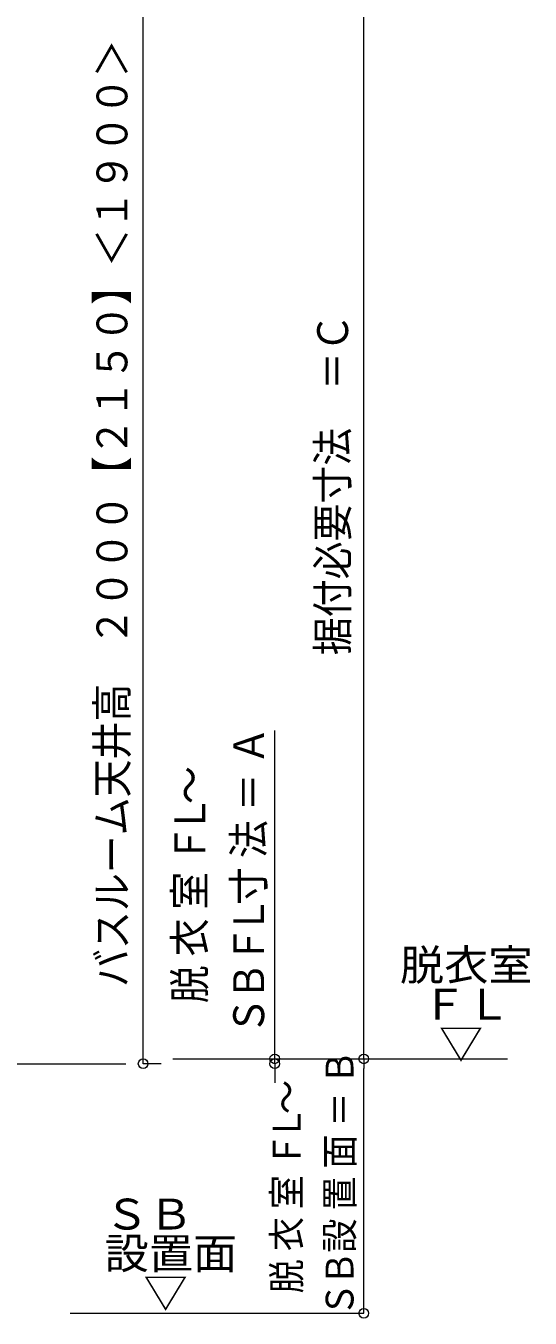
# Model space of a CAD drawing. Units: millimetres on the paper. Extents: x -305 to 305, y -152 to 152.
# Drawn here: x -187.5 to -156.1, y 15.3 to 95.7 of the extents above; entities that cross this region are included whole.
import ezdxf
from ezdxf.enums import TextEntityAlignment as Align

# ---------------------------------------------------------------- set-up
doc = ezdxf.new("R2010")
doc.units = ezdxf.units.MM
doc.linetypes.add('LONG_DOUBLE_CHAIN', pattern=[21.8, 18, -1, 0.6, -0.6, 0.6, -1])
doc.layers.add('0-0_0', color=7, linetype='Continuous', lineweight=9)
doc.layers.add('0-1_VIEW0001', color=7, linetype='Continuous', lineweight=9)
doc.styles.add('ＭＳ ゴシック', font='')
doc.styles.get('ＭＳ ゴシック').set_extended_font_data('MS Gothic')

# ---------------------------------------------------------------- blocks, each defined once
blk = doc.blocks.new('_ORIGIN')
at = {"layer": '0-0_0'}
blk.add_line((0, 0), (-1, 0), dxfattribs=at)
blk.add_circle((0, 0), 0.5, dxfattribs=at)

msp = doc.modelspace()

# ---------------------------------------------------------------- linework, layer by layer
at = {"layer": '0-0_0'}
for p, q in [((-166.442, 31.391), (-166.442, 106.091)), ((-180.174, 31.691), (-180.174, 97.158)), ((-175.777, 31.391), (-166.442, 31.391)), ((-179.048, 31.091), (-180.174, 31.091))]:
    msp.add_line(p, q, dxfattribs=at)
msp.add_circle((-166.442, 31.391), 0.3, dxfattribs=at)
at = {"layer": '0-1_VIEW0001'}
for p, q in [((-171.983, 31.391), (-171.983, 51.815)), ((-171.983, 31.991), (-171.983, 32.591)), ((-178.317, 31.391), (-157.496, 31.391)), ((-171.983, 31.091), (-171.983, 31.391)), ((-171.718, 31.391), (-166.442, 31.391)), ((-166.442, 16.158), (-166.442, 30.791)), ((-171.983, 30.491), (-171.983, 29.891)), ((-184.718, 15.558), (-166.442, 15.558))]:
    msp.add_line(p, q, dxfattribs=at)
at = {"layer": '0-1_VIEW0001', "linetype": 'LONG_DOUBLE_CHAIN'}
msp.add_line((-284.464, 31.091), (-181.258, 31.091), dxfattribs=at)

# ---------------------------------------------------------------- block references
at = {"layer": '0-0_0', "xscale": 0.6, "yscale": 0.6, "rotation": 270}
msp.add_blockref('_ORIGIN', (-180.174, 31.091), dxfattribs=at)
at = {"layer": '0-1_VIEW0001', "xscale": 0.6, "yscale": 0.6}
for p, rotation in [((-171.983, 31.391), 270), ((-171.983, 31.091), 90), ((-166.442, 31.391), 90), ((-166.442, 15.558), 270)]:
    msp.add_blockref('_ORIGIN', p, dxfattribs=dict(at, rotation=rotation))

# ---------------------------------------------------------------- texts
at = {"layer": '0-0_0', "style": 'ＭＳ ゴシック', "width": 0.9}
for s, p in [('バスルーム天井高\u3000２０００【２１５０】＜１９００＞', (-180.576, 35.868)), ('据付必要寸法\u3000＝Ｃ', (-166.844, 56.509))]:
    msp.add_text(s, height=1.921, rotation=90, dxfattribs=at).set_placement(p, align=Align.BOTTOM_LEFT)
at = {"layer": '0-1_VIEW0001', "style": 'ＭＳ ゴシック', "width": 0.9}
for s, height, p in [('Ａ', 1.921, (-172.068, 49.701)), ('～', 1.921, (-175.736, 47.248)), ('＝', 1.921, (-172.068, 46.793)), ('Ｌ', 1.921, (-175.736, 45.42)), ('法', 1.921, (-172.068, 43.885)), ('Ｆ', 1.921, (-175.736, 43.58)), ('室', 1.921, (-175.736, 40.672)), ('寸', 1.921, (-172.068, 40.977)), ('Ｌ', 1.921, (-172.068, 39.149)), ('衣', 1.921, (-175.736, 37.764)), ('Ｆ', 1.921, (-172.068, 37.309)), ('脱', 1.921, (-175.736, 34.856)), ('Ｂ', 1.921, (-172.068, 35.049)), ('Ｓ', 1.921, (-172.068, 32.891)), ('Ｂ', 1.73, (-166.563, 29.797)), ('～', 1.73, (-169.854, 27.956)), ('＝', 1.73, (-166.563, 27.179)), ('Ｌ', 1.73, (-169.854, 26.311)), ('面', 1.73, (-166.563, 24.562)), ('Ｆ', 1.73, (-169.854, 24.655)), ('室', 1.73, (-169.854, 22.038)), ('置', 1.73, (-166.563, 21.945)), ('衣', 1.73, (-169.854, 19.421)), ('設', 1.73, (-166.563, 19.328)), ('脱', 1.73, (-169.854, 16.803)), ('Ｂ', 1.73, (-166.563, 17.294)), ('Ｓ', 1.73, (-166.563, 15.352))]:
    msp.add_text(s, height=height, rotation=90, dxfattribs=at).set_placement(p, align=Align.BOTTOM_LEFT)
at = {"layer": '0-1_VIEW0001', "style": 'ＭＳ ゴシック', "width": 1.05}
for s, p in [('脱衣室', (-164.192, 35.692)), ('ＦＬ', (-162.803, 33.247)), ('▽', (-161.77, 30.803)), ('ＳＢ\u3000', (-182.573, 20.195)), ('設置面', (-182.573, 17.751)), ('▽', (-180.151, 15.307))]:
    msp.add_text(s, height=1.921, dxfattribs=at).set_placement(p, align=Align.BOTTOM_LEFT)

doc.saveas('drawing.dxf')
